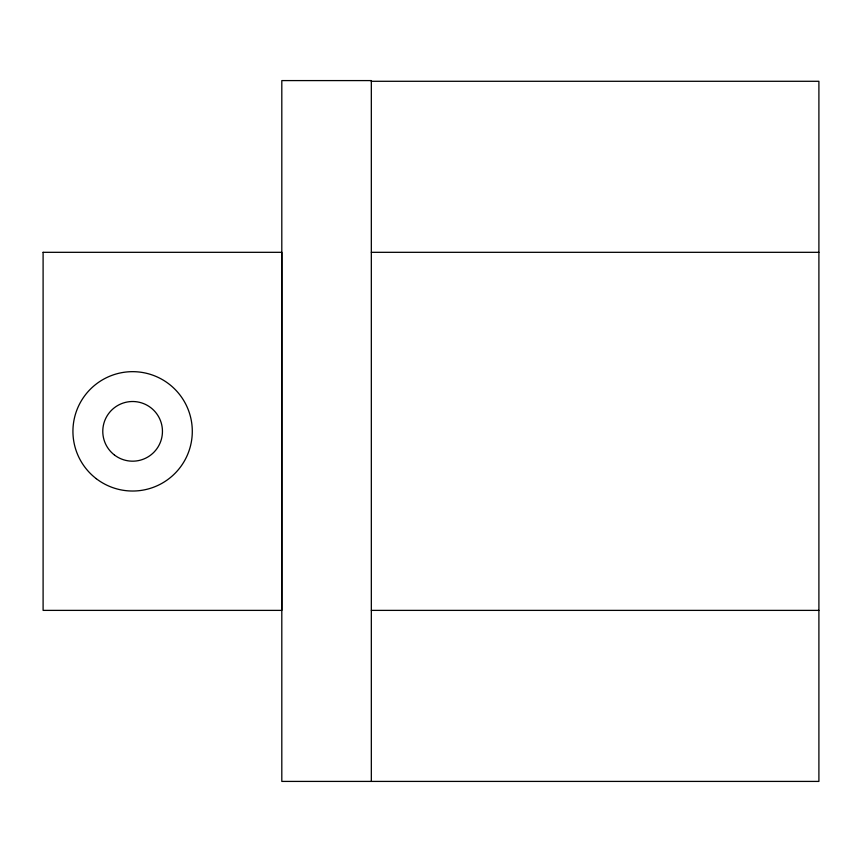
<?xml version="1.0" encoding="UTF-8"?>
<svg xmlns="http://www.w3.org/2000/svg" width="862" height="862" viewBox="0 0 862 862"><rect width="100%" height="100%" fill="white"/><g stroke="black" fill="none" stroke-linecap="round" stroke-linejoin="round"><path stroke-width="1.29" d="M371.328 80.586L371.328 81.287L818.9 81.287L818.9 781.414L281.809 781.414L281.809 80.586L371.328 80.586L371.328 781.414M371.328 252.318L818.9 252.318M371.328 610.382L818.9 610.382M43.1 252.318L43.1 610.382L281.809 610.382L281.809 252.318L43.1 252.318M96.285 478.69A59.672 59.672 0 0 0 191.784 439.135A59.672 59.672 0 0 0 109.776 376.209A59.672 59.672 0 0 0 96.285 478.69M114.452 455.017A29.836 29.836 0 0 0 162.196 435.245A29.836 29.836 0 0 0 121.197 403.782A29.836 29.836 0 0 0 114.452 455.017"/></g></svg>
